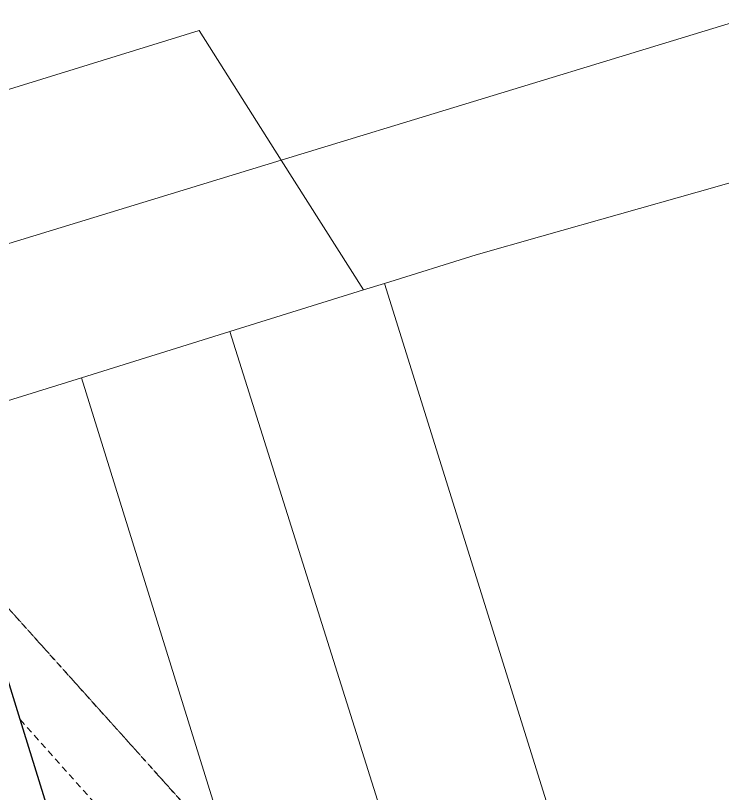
# Model space of a CAD drawing. Header units: metres. Extents: x 303957 to 307239, y 6268736 to 6272503.
# Drawn here: x 306154.6 to 306490.9, y 6269941.9 to 6270312.1 of the extents above; entities that cross this region are included whole.
import ezdxf

# ---------------------------------------------------------------- set-up
doc = ezdxf.new("R2010")
doc.units = ezdxf.units.M
for name, pattern in [('Dash', [5, 3, -2]), ('HIDDEN', [0.375, 0.25, -0.125]), ('HIDDEN2', [0.1875, 0.125, -0.0625])]:
    doc.linetypes.add(name, pattern=pattern)
for name, color, linetype, lineweight in [('Cadastre Easements_SP_EXT', 9, 'Continuous', 5), ('Cadastre Land Parcels_SP_EXT', 9, 'Continuous', 5), ('Cadastre Other Property_SP_EXT', 9, 'HIDDEN', 5)]:
    doc.layers.add(name, color=color, linetype=linetype, lineweight=lineweight)
doc.layers.add('Notes', color=7, linetype='Continuous')

msp = doc.modelspace()

# ---------------------------------------------------------------- linework, layer by layer
at = {"layer": 'Cadastre Easements_SP_EXT', "linetype": 'Dash'}
for p, q in [((306256.45, 6269912.64), (306134.7, 6270048.32)), ((306156.8, 6269977.03), (306242.62, 6269880.89))]:
    msp.add_line(p, q, dxfattribs=at)
at = {"layer": 'Cadastre Land Parcels_SP_EXT', "linetype": 'Continuous'}
msp.add_lwpolyline([(306555.44, 6270327.14), (306280.99, 6270243.25), (306320.09, 6270181.56), (306330.03, 6270184.66), (306373.78, 6270198.31), (306405.01, 6270207.12), (306478.83, 6270228.06), (306552.94, 6270249.09)], dxfattribs=at)
for points in [[(306028.92, 6270166.2), (306280.99, 6270243.25), (306241.87, 6270304.98), (305977.68, 6270223.29), (305964.05, 6270219.07), (306002.84, 6270158.22), (306028.92, 6270166.2)], [(306049.53, 6270097.19), (306081.8, 6270107.27), (306113.36, 6270117.12), (306185.96, 6270139.74), (306256.56, 6270161.73), (306320.09, 6270181.56), (306280.99, 6270243.25), (306028.92, 6270166.2), (306002.84, 6270158.22), (306022.39, 6270127.59), (306043.07, 6270095.17), (306049.53, 6270097.19)], [(306379.24, 6269925.77), (306409.48, 6269930.32), (306330.03, 6270184.66), (306320.09, 6270181.56), (306256.56, 6270161.73), (306334.97, 6269912.59), (306379.24, 6269925.77)], [(306295.73, 6269900.9), (306334.97, 6269912.59), (306256.56, 6270161.73), (306185.96, 6270139.74), (306256.45, 6269912.64), (306261.09, 6269897.69), (306295.73, 6269900.9)], [(306202.1, 6269871.57), (306204.22, 6269875.35), (306238.89, 6269885.08), (306242.91, 6269886.21), (306244.68, 6269893.31), (306261.09, 6269897.69), (306256.45, 6269912.64), (306185.96, 6270139.74), (306113.36, 6270117.12), (306134.7, 6270048.32), (306156.8, 6269977.03), (306186.64, 6269880.79), (306190.48, 6269868.39), (306202.1, 6269871.57)]]:
    msp.add_lwpolyline(points, close=True, dxfattribs=at)
at = {"layer": 'Cadastre Other Property_SP_EXT', "linetype": 'HIDDEN2'}
msp.add_line((306256.45, 6269912.72), (306081.8, 6270107.35), dxfattribs=at)
at = {"layer": 'Notes', "linetype": 'Continuous'}
msp.add_lwpolyline([(306186.64, 6269880.79), (306156.8, 6269977.03), (306134.7, 6270048.32), (306113.36, 6270117.12), (306081.8, 6270107.27), (306049.53, 6270097.19), (306043.07, 6270095.17), (306115.27, 6269862.09), (306186.64, 6269880.79)], close=True, dxfattribs=at)

doc.saveas('drawing.dxf')
